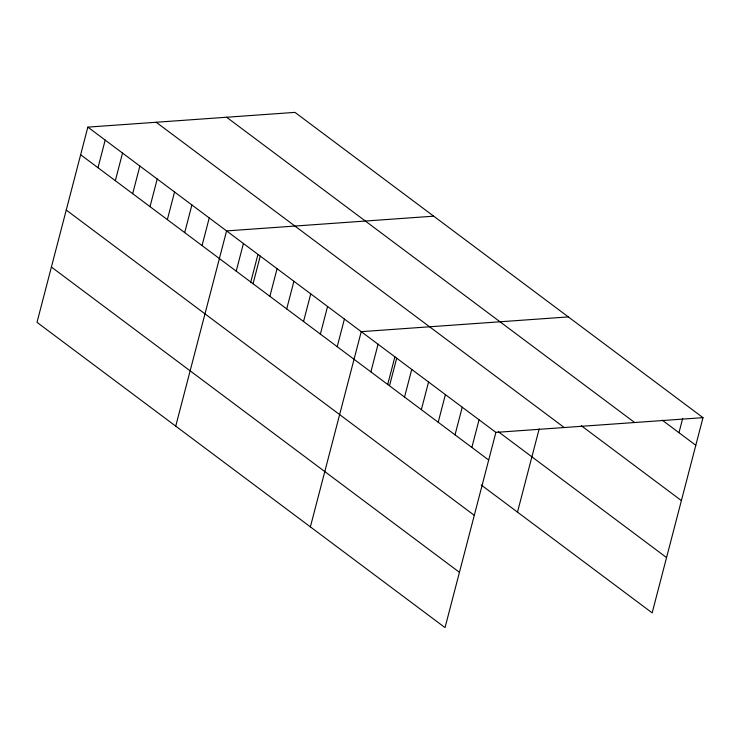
<?xml version="1.0" encoding="UTF-8"?>
<svg xmlns="http://www.w3.org/2000/svg" width="740" height="740" viewBox="0 0 740 740"><rect width="100%" height="100%" fill="white"/><g stroke="black" fill="none" stroke-linecap="round" stroke-linejoin="round"><path stroke-width="1.11" d="M87.847 127.123L37 322.344L445.036 627.622L495.893 432.391L87.847 127.123L294.964 112.378L703 417.656L652.153 612.877L481.176 484.959M97.995 167.73L105.191 140.101M115.338 180.699L122.535 153.069M132.682 193.677L139.879 166.047M150.017 206.654L157.222 179.015M167.36 219.623L174.557 191.993M184.704 232.601L191.901 204.971M202.048 245.569L209.244 217.939M175.732 426.138L226.588 230.917L433.696 216.173M236.217 271.136L243.414 243.506M250.601 282.661L257.946 254.468M253.052 283.735L260.249 256.105M269.878 296.324L277.084 268.694M286.713 308.913L293.91 281.283M303.548 321.512L310.745 293.882M320.374 334.101L327.57 306.471M337.209 346.699L344.405 319.06M310.384 526.88L361.24 331.659L568.348 316.914M370.87 371.878L378.066 344.248M387.704 384.476L394.901 356.837M389.619 385.374L396.686 358.262M404.539 397.065L411.736 369.436M421.365 409.655L428.562 382.025M438.2 422.253L445.397 394.614M455.026 434.843L462.232 407.213M471.861 447.432L479.058 419.802M517.491 512.135L539.173 428.904M678.969 432.697L682.715 418.322M495.893 432.391L703 417.656M662.143 420.098L695.804 445.286M226.616 117.244L634.652 422.522M581.288 425.704L681.401 500.591M156.196 122.257L564.241 427.535M498.242 431.651L666.555 557.572M80.651 154.753L488.696 460.03M66.249 210.058L474.285 515.336M51.402 267.038L459.447 572.316"/></g></svg>
